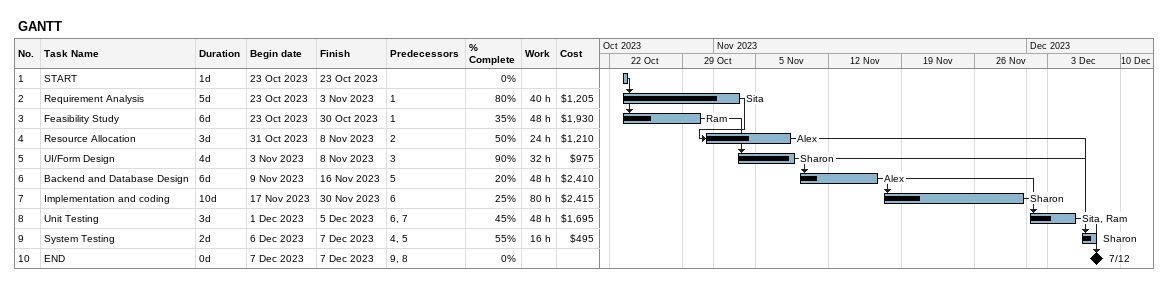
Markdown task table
GANTT

| ID | Task | Duration | Start | Finish | Predecessors | Resources | % complete | Work (h) | Cost ($) |
|---|---|---|---|---|---|---|---|---|---|
| 1 | START | 1d | 2023-10-23 | 2023-10-23 |  |  | 0 |  |  |
| 2 | Requirement Analysis | 5d | 2023-10-23 | 2023-11-03 | 1 | Sita | 80 | 40 | 1205 |
| 3 | Feasibility Study | 6d | 2023-10-23 | 2023-10-30 | 1 | Ram | 35 | 48 | 1930 |
| 4 | Resource Allocation | 3d | 2023-10-31 | 2023-11-08 | 2 | Alex | 50 | 24 | 1210 |
| 5 | UI/Form Design | 4d | 2023-11-03 | 2023-11-08 | 3 | Sharon | 90 | 32 | 975 |
| 6 | Backend and Database Design | 6d | 2023-11-09 | 2023-11-16 | 5 | Alex | 20 | 48 | 2410 |
| 7 | Implementation and coding | 10d | 2023-11-17 | 2023-11-30 | 6 | Sharon | 25 | 80 | 2415 |
| 8 | Unit Testing | 3d | 2023-12-01 | 2023-12-05 | 6, 7 | Sita, Ram | 45 | 48 | 1695 |
| 9 | System Testing | 2d | 2023-12-06 | 2023-12-07 | 4, 5 | Sharon | 55 | 16 | 495 |
| 10 | END | 0d | 2023-12-07 | 2023-12-07 | 9, 8 |  | 0 |  |  |
